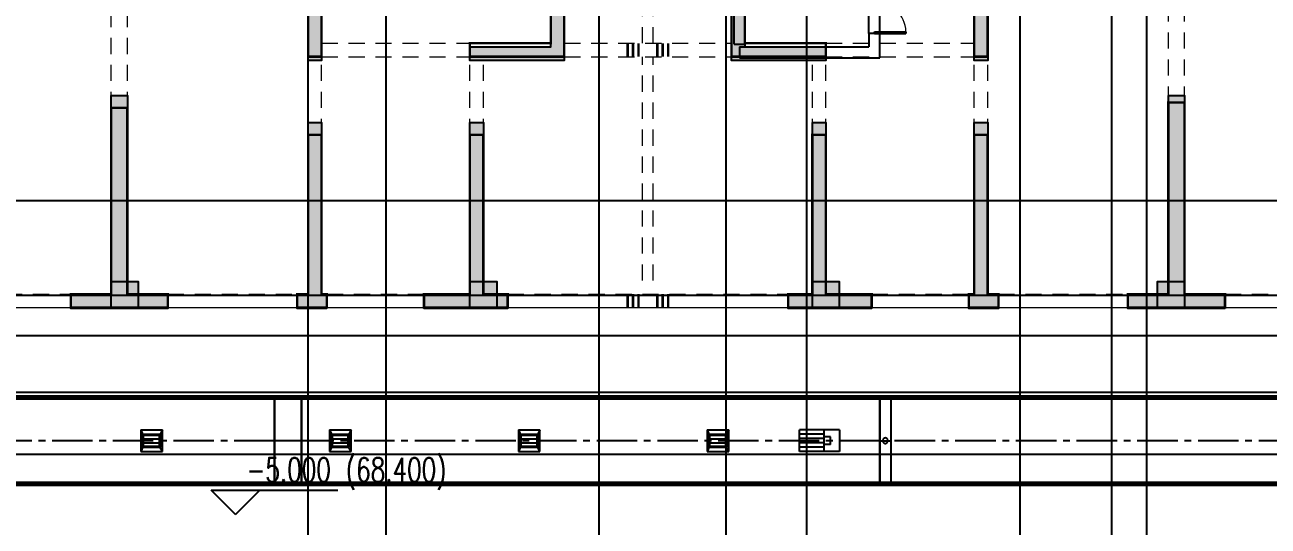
# Model space of a CAD drawing. Extents: x 369444 to 684549, y -549309 to 575337.
# Drawn here: x 400524 to 423574, y 281173 to 290466 of the extents above; entities that cross this region are included whole.
import ezdxf

# ---------------------------------------------------------------- set-up
doc = ezdxf.new("R2010")
doc.units = 0
doc.header["$LTSCALE"] = 1000
doc.header["$MEASUREMENT"] = 0
doc.linetypes.add('CENTER2', pattern=[1.125, 0.75, -0.125, 0.125, -0.125])
doc.linetypes.add('线型3', pattern=[500, 300, -200])
for name, color, linetype in [('A-ANNO-文字', 7, 'Continuous'), ('COLUMN', 9, 'Continuous'), ('DOTE', 1, 'Continuous'), ('DUCT-排烟中心线', 5, 'CENTER2'), ('DUCT-排烟法兰', 4, 'Continuous'), ('DUCT-排烟管', 2, 'Continuous'), ('DUCT-排烟管端线', 4, 'Continuous'), ('DUCT-排烟阀门', 7, 'Continuous'), ('WALL', 9, 'Continuous'), ('WINDOW', 4, 'Continuous'), ('景观场地标高', 4, 'Continuous'), ('砼墙', 151, 'Continuous'), ('风管标注', 3, 'Continuous')]:
    doc.layers.add(name, color=color, linetype=linetype)
for name, color, linetype, lineweight in [('梁', 4, 'Continuous', 18), ('梁虚线', 134, '线型3', 18), ('次梁箍筋', 1, 'Continuous', 40)]:
    doc.layers.add(name, color=color, linetype=linetype, lineweight=lineweight)
doc.styles.add('_TCH_DIM', font='SIMPLEX', dxfattribs={"bigfont": 'GBCBIG'})

# ---------------------------------------------------------------- blocks, each defined once
blk = doc.blocks.new('15#ljuisddf')
at = {"layer": 'WALL'}
h = blk.add_hatch(color=0, dxfattribs=at)
h.dxf.hatch_style = 1
h.paths.add_polyline_path([(-183057, -69119), (-183057, -68619), (-183557, -68619), (-183557, -69119)], flags=17)
h.paths.add_polyline_path([(-170857, -69119), (-170857, -68619), (-171407, -68619), (-171407, -69119)], flags=17)
h.paths.add_polyline_path([(-171407, -70819), (-171157, -70819), (-171157, -70419), (-171557, -70419), (-171557, -70819)], flags=17)
h.paths.add_polyline_path([(-183507, -70819), (-183357, -70819), (-183357, -70419), (-183757, -70419), (-183757, -70819)], flags=17)
h.paths.add_polyline_path([(-168657, -64219), (-170857, -64219), (-170857, -66419), (-170307, -66419), (-170307, -66619), (-171107, -66619), (-171107, -63969), (-168457, -63969), (-168457, -66619), (-169207, -66619), (-169207, -66419), (-168657, -66419)])
h.paths.add_polyline_path([(-179257, -73469), (-179807, -73469), (-179807, -73219), (-179257, -73219), (-178857, -73219), (-178857, -73469), (-179007, -73469), (-179007, -76369), (-180757, -76369), (-180757, -76119), (-179257, -76119)])
h.paths.add_polyline_path([(-165957, -64219), (-166607, -64219), (-166607, -63969), (-165707, -63969), (-165707, -65769), (-165957, -65769)])
h.paths.add_polyline_path([(-188307, -64019), (-188957, -64019), (-188957, -65569), (-189207, -65569), (-189207, -63769), (-188307, -63769)])
h.paths.add_polyline_path([(-173307, -80969), (-174157, -80969), (-174857, -80969), (-174857, -80719), (-174407, -80719), (-174407, -77519), (-174157, -77519), (-174157, -80719), (-173307, -80719)])
h.paths.add_polyline_path([(-180757, -80969), (-181607, -80969), (-181607, -80719), (-180757, -80719), (-180757, -77519), (-180507, -77519), (-180507, -80719), (-180057, -80719), (-180057, -80969)])
h.paths.add_polyline_path([(-175107, -73469), (-175657, -73469), (-175657, -76119), (-174157, -76119), (-174157, -76369), (-175907, -76369), (-175907, -73469), (-176057, -73469), (-176057, -73219), (-175657, -73219), (-175107, -73219)])
h.paths.add_polyline_path([(-159582, -72669), (-160057, -72669), (-160057, -74419), (-160307, -74419), (-160307, -72669), (-160407, -72669), (-160407, -72419), (-160057, -72419), (-159582, -72419)])
h.paths.add_polyline_path([(-163357, -80969), (-163657, -80969), (-164057, -80969), (-164057, -80719), (-163907, -80719), (-163907, -77119), (-163657, -77119), (-163657, -80719), (-163357, -80719)])
h.paths.add_polyline_path([(-166757, -80969), (-167782, -80969), (-168557, -80969), (-168557, -80719), (-167807, -80719), (-167807, -77019), (-167507, -77019), (-167507, -80719), (-166757, -80719)])
h.paths.add_polyline_path([(-191007, -75019), (-191007, -75819), (-193107, -75819), (-193107, -75569), (-191257, -75569), (-191257, -75019)])
h.paths.add_polyline_path([(-183307, -66419), (-184057, -66419), (-184057, -64019), (-186257, -64019), (-186257, -66219), (-185707, -66219), (-185707, -66419), (-186457, -66419), (-186457, -63769), (-183807, -63769), (-183807, -66169), (-183307, -66169)])
h.paths.add_polyline_path([(-171407, -73469), (-171857, -73469), (-171857, -73219), (-171157, -73219), (-171157, -76369), (-171407, -76369)])
h.paths.add_polyline_path([(-183057, -73469), (-183507, -73469), (-183507, -76369), (-183757, -76369), (-183757, -73219), (-183057, -73219)])
h.paths.add_polyline_path([(-187382, -80969), (-188157, -80969), (-188157, -80719), (-187407, -80719), (-187407, -77019), (-187107, -77019), (-187107, -80719), (-186357, -80719), (-186357, -80969)])
h.paths.add_polyline_path([(-191257, -80969), (-191557, -80969), (-191557, -80719), (-191257, -80719), (-191257, -77119), (-191007, -77119), (-191007, -80719), (-190857, -80719), (-190857, -80969)])
h.paths.add_polyline_path([(-194857, -72669), (-195332, -72669), (-195332, -72419), (-194857, -72419), (-194507, -72419), (-194507, -72669), (-194607, -72669), (-194607, -74419), (-194857, -74419)])
h.paths.add_polyline_path([(-157057, -81969), (-157607, -81969), (-157607, -81719), (-157357, -81719), (-157357, -77269), (-157057, -77269)])
h.paths.add_polyline_path([(-197307, -81969), (-197857, -81969), (-197857, -77269), (-197557, -77269), (-197557, -81719), (-197307, -81719)])
h.paths.add_polyline_path([(-165557, -72669), (-165957, -72669), (-165957, -69119), (-166357, -69119), (-166357, -68919), (-165707, -68919), (-165707, -72419), (-165557, -72419)])
h.paths.add_polyline_path([(-188957, -72669), (-189357, -72669), (-189357, -72419), (-189207, -72419), (-189207, -68919), (-188507, -68919), (-188507, -69119), (-188957, -69119)])
h.paths.add_polyline_path([(-160857, -80969), (-161557, -80969), (-161557, -80719), (-160857, -80719), (-160857, -77819), (-160607, -77819), (-160607, -80719), (-160607, -81719), (-160007, -81719), (-160007, -81969), (-160857, -81969)])
h.paths.add_polyline_path([(-187107, -71319), (-187107, -74819), (-187407, -74819), (-187407, -71319)])
h.paths.add_polyline_path([(-193357, -80969), (-194057, -80969), (-194057, -81969), (-194907, -81969), (-194907, -81719), (-194307, -81719), (-194307, -80719), (-194307, -77819), (-194057, -77819), (-194057, -80719), (-193357, -80719)])
h.paths.add_polyline_path([(-167507, -71319), (-167507, -74819), (-167807, -74819), (-167807, -71319)])
h.paths.add_polyline_path([(-171157, -80969), (-171507, -80969), (-171507, -80719), (-171407, -80719), (-171407, -77519), (-171157, -77519), (-171157, -80719), (-170957, -80719), (-170957, -80969)])
h.paths.add_polyline_path([(-183407, -80969), (-183757, -80969), (-183957, -80969), (-183957, -80719), (-183757, -80719), (-183757, -77519), (-183507, -77519), (-183507, -80719), (-183407, -80719)])
h.paths.add_polyline_path([(-157057, -75819), (-157757, -75819), (-157757, -75569), (-157357, -75569), (-157357, -72669), (-157732, -72669), (-157732, -72419), (-157057, -72419)])
h.paths.add_polyline_path([(-197157, -75819), (-197857, -75819), (-197857, -72419), (-197182, -72419), (-197182, -72669), (-197557, -72669), (-197557, -75569), (-197157, -75569)])
h.paths.add_polyline_path([(-163907, -72669), (-163957, -72669), (-163957, -72419), (-163657, -72419), (-163257, -72419), (-163257, -72669), (-163657, -72669), (-163657, -73519), (-163907, -73519)])
h.paths.add_polyline_path([(-190957, -72669), (-191007, -72669), (-191007, -73519), (-191257, -73519), (-191257, -72669), (-191657, -72669), (-191657, -72419), (-191257, -72419), (-190957, -72419)])
h.paths.add_polyline_path([(-161807, -75819), (-163907, -75819), (-163907, -75019), (-163657, -75019), (-163657, -75569), (-161807, -75569)])
edge = h.paths.add_edge_path()
edge.add_line((-183557, -66419), (-183557, -66519))
edge.add_line((-183557, -66519), (-183307, -66519))
edge.add_line((-183307, -66519), (-183307, -66419))
edge.add_line((-183507, -70819), (-183507, -71569))
edge.add_line((-183507, -71569), (-185557, -71569))
edge.add_line((-185557, -71569), (-185557, -71319))
edge.add_line((-185557, -71319), (-183757, -71319))
edge.add_line((-183757, -71319), (-183757, -70819))
edge.add_line((-171157, -70819), (-171157, -71319))
edge.add_line((-171157, -71319), (-169357, -71319))
edge.add_line((-169357, -71319), (-169357, -71569))
edge.add_line((-169357, -71569), (-171407, -71569))
edge.add_line((-171407, -71569), (-171407, -70819))
h.paths.add_polyline_path([(-171407, -71569), (-171157, -71569), (-171157, -70819), (-171407, -70819)], flags=16)
h.paths.add_polyline_path([(-171157, -71569), (-169357, -71569), (-169357, -71319), (-171157, -71319)], flags=16)
h.paths.add_polyline_path([(-183757, -71569), (-183507, -71569), (-183507, -70819), (-183757, -70819)], flags=16)
h.paths.add_polyline_path([(-185557, -71569), (-183757, -71569), (-183757, -71319), (-185557, -71319)], flags=16)
at = {"layer": 'WALL', "color": 0, "elevation": 14}
for points in [[(-183057, -73469), (-183507, -73469), (-183507, -76369), (-183757, -76369), (-183757, -73219), (-183057, -73219)], [(-179257, -73469), (-179807, -73469), (-179807, -73219), (-179257, -73219), (-178857, -73219), (-178857, -73469), (-179007, -73469), (-179007, -76369), (-180757, -76369), (-180757, -76119), (-179257, -76119)], [(-175107, -73469), (-175657, -73469), (-175657, -76119), (-174157, -76119), (-174157, -76369), (-175907, -76369), (-175907, -73469), (-176057, -73469), (-176057, -73219), (-175657, -73219), (-175107, -73219)], [(-171407, -73469), (-171857, -73469), (-171857, -73219), (-171157, -73219), (-171157, -76369), (-171407, -76369)], [(-187382, -80969), (-188157, -80969), (-188157, -80719), (-187407, -80719), (-187407, -77019), (-187107, -77019), (-187107, -80719), (-186357, -80719), (-186357, -80969)], [(-166757, -80969), (-167782, -80969), (-168557, -80969), (-168557, -80719), (-167807, -80719), (-167807, -77019), (-167507, -77019), (-167507, -80719), (-166757, -80719)], [(-183407, -80969), (-183757, -80969), (-183957, -80969), (-183957, -80719), (-183757, -80719), (-183757, -77519), (-183507, -77519), (-183507, -80719), (-183407, -80719)], [(-180757, -80969), (-181607, -80969), (-181607, -80719), (-180757, -80719), (-180757, -77519), (-180507, -77519), (-180507, -80719), (-180057, -80719), (-180057, -80969)], [(-173307, -80969), (-174157, -80969), (-174857, -80969), (-174857, -80719), (-174407, -80719), (-174407, -77519), (-174157, -77519), (-174157, -80719), (-173307, -80719)], [(-171157, -80969), (-171507, -80969), (-171507, -80719), (-171407, -80719), (-171407, -77519), (-171157, -77519), (-171157, -80719), (-170957, -80719), (-170957, -80969)]]:
    blk.add_lwpolyline(points, close=True, dxfattribs=at)
blk = doc.blocks.new('$DorLib2D$00000002')
for p, q in [((-0.5, 0), (-0.5, 0.4875)), ((-0.475, 0.4875), (-0.5, 0.4875)), ((-0.475, 0), (-0.475, 0.4875)), ((0.475, 0), (0.475, 0.4875)), ((0.475, 0.4875), (0.5, 0.4875)), ((0.5, 0), (0.5, 0.4875)), ((-0.5, 0), (-0.475, 0)), ((0.5, 0), (0.475, 0))]:
    blk.add_line(p, q)
at = {"lineweight": 13}
for centre, start, end in [((-0.4875, 0), 0, 88.53072), ((0.4875, 0), 91.46928, 180)]:
    blk.add_arc(centre, 0.4875, start, end, dxfattribs=at)
blk = doc.blocks.new('column500')
h = blk.add_hatch(color=0)
h.dxf.hatch_style = 1
h.paths.add_polyline_path([(-216381, -381440), (-215881, -381440), (-215881, -380940), (-216381, -380940)])
at = {"color": 0}
blk.add_lwpolyline([(-216381, -381440), (-215881, -381440), (-215881, -380940), (-216381, -380940)], close=True, dxfattribs=at)
blk = doc.blocks.new('N-风管')
at = {"color": 0, "linetype": 'Continuous'}
for p, q in [((38489238630.414528, 3905377430.499997, 2600), (38489239030.414528, 3905377430.499997, 2600)), ((38489242130.414528, 3905377430.499997, 2600), (38489242530.414528, 3905377430.499997, 2600)), ((38489245630.414528, 3905377430.499997, 2600), (38489246030.414528, 3905377430.499997, 2600)), ((38489249130.414528, 3905377430.499997, 2600), (38489249530.414528, 3905377430.499997, 2600)), ((38489251584.164482, 3905377430.500308, 2600.00001), (38489250843.164482, 3905377430.500308, 2600.00001)), ((38489251299.17588, 3905377350.500308, 2600.00001), (38489250843.164482, 3905377350.500308, 2600.00001)), ((38489251299.17588, 3905377270.500308, 2600.00001), (38489250843.164482, 3905377270.500308, 2600.00001)), ((38489251299.17588, 3905377190.500308, 2600.00001), (38489250843.164482, 3905377190.500308, 2600.00001)), ((38489251419.958893, 3905377302.500308, 2600.00001), (38489251299.17588, 3905377302.500308, 2600.00001)), ((38489251299.17588, 3905377110.500308, 2600.00001), (38489250843.164482, 3905377110.500308, 2600.00001))]:
    blk.add_line(p, q, dxfattribs=at)
at = {"color": 0}
for p, q in [((38489238630.414528, 3905377430.499997, 2600), (38489238630.414528, 3905377030.499997, 2600)), ((38489238630.414528, 3905377430.499997, 2600), (38489238670.414528, 3905377341.611108, 2600)), ((38489239030.414528, 3905377430.499997, 2600), (38489238982.414528, 3905377341.611108, 2600)), ((38489239030.414528, 3905377030.499997, 2600), (38489239030.414528, 3905377430.499997, 2600)), ((38489242130.414528, 3905377430.499997, 2600), (38489242130.414528, 3905377030.499997, 2600)), ((38489242130.414528, 3905377430.499997, 2600), (38489242170.414528, 3905377341.611108, 2600)), ((38489242530.414528, 3905377430.499997, 2600), (38489242482.414528, 3905377341.611108, 2600)), ((38489242530.414528, 3905377030.499997, 2600), (38489242530.414528, 3905377430.499997, 2600)), ((38489245630.414528, 3905377430.499997, 2600), (38489245630.414528, 3905377030.499997, 2600)), ((38489245630.414528, 3905377430.499997, 2600), (38489245670.414528, 3905377341.611108, 2600)), ((38489246030.414528, 3905377430.499997, 2600), (38489245982.414528, 3905377341.611108, 2600)), ((38489246030.414528, 3905377030.499997, 2600), (38489246030.414528, 3905377430.499997, 2600)), ((38489249130.414528, 3905377430.499997, 2600), (38489249130.414528, 3905377030.499997, 2600)), ((38489249130.414528, 3905377430.499997, 2600), (38489249170.414528, 3905377341.611108, 2600)), ((38489249530.414528, 3905377430.499997, 2600), (38489249482.414528, 3905377341.611108, 2600)), ((38489249530.414528, 3905377030.499997, 2600), (38489249530.414528, 3905377430.499997, 2600)), ((38489250843.164482, 3905377030.500308, 2600.00001), (38489250843.164482, 3905377430.500308, 2600.00001)), ((38489251299.17588, 3905377030.500308, 2600.00001), (38489251299.17588, 3905377430.500308, 2600.00001)), ((38489251584.164482, 3905377430.500308, 2600.00001), (38489251584.164482, 3905377030.500308, 2600.00001)), ((38489238670.414528, 3905377267.537034, 2600), (38489238982.414528, 3905377267.537034, 2600)), ((38489238670.414528, 3905377193.46296, 2600), (38489238982.414528, 3905377193.46296, 2600)), ((38489242170.414528, 3905377267.537034, 2600), (38489242482.414528, 3905377267.537034, 2600)), ((38489242170.414528, 3905377193.46296, 2600), (38489242482.414528, 3905377193.46296, 2600)), ((38489245670.414528, 3905377267.537034, 2600), (38489245982.414528, 3905377267.537034, 2600)), ((38489245670.414528, 3905377193.46296, 2600), (38489245982.414528, 3905377193.46296, 2600)), ((38489249170.414528, 3905377267.537034, 2600), (38489249482.414528, 3905377267.537034, 2600)), ((38489249170.414528, 3905377193.46296, 2600), (38489249482.414528, 3905377193.46296, 2600)), ((38489251419.958893, 3905377158.500308, 2600.00001), (38489251419.958893, 3905377302.500308, 2600.00001)), ((38489238670.414528, 3905377119.388886, 2600), (38489238630.414528, 3905377030.499997, 2600)), ((38489238630.414528, 3905377030.499997, 2600), (38489239030.414528, 3905377030.499997, 2600)), ((38489239030.414528, 3905377030.499997, 2600), (38489238982.414528, 3905377119.388886, 2600)), ((38489242170.414528, 3905377119.388886, 2600), (38489242130.414528, 3905377030.499997, 2600)), ((38489242130.414528, 3905377030.499997, 2600), (38489242530.414528, 3905377030.499997, 2600)), ((38489242530.414528, 3905377030.499997, 2600), (38489242482.414528, 3905377119.388886, 2600)), ((38489245670.414528, 3905377119.388886, 2600), (38489245630.414528, 3905377030.499997, 2600)), ((38489245630.414528, 3905377030.499997, 2600), (38489246030.414528, 3905377030.499997, 2600)), ((38489246030.414528, 3905377030.499997, 2600), (38489245982.414528, 3905377119.388886, 2600)), ((38489249170.414528, 3905377119.388886, 2600), (38489249130.414528, 3905377030.499997, 2600)), ((38489249130.414528, 3905377030.499997, 2600), (38489249530.414528, 3905377030.499997, 2600)), ((38489249530.414528, 3905377030.499997, 2600), (38489249482.414528, 3905377119.388886, 2600)), ((38489251584.164482, 3905377030.500308, 2600.00001), (38489250843.164482, 3905377030.500308, 2600.00001)), ((38489251419.958893, 3905377158.500308, 2600.00001), (38489251299.17588, 3905377158.500308, 2600.00001))]:
    blk.add_line(p, q, dxfattribs=at)
at = {"color": 0, "lineweight": 40}
for p, q in [((38489238670.414528, 3905377341.611108, 2600), (38489238670.414528, 3905377119.388886, 2600)), ((38489238982.414528, 3905377341.611108, 2600), (38489238670.414528, 3905377341.611108, 2600)), ((38489238982.414528, 3905377119.388886, 2600), (38489238982.414528, 3905377341.611108, 2600)), ((38489242170.414528, 3905377341.611108, 2600), (38489242170.414528, 3905377119.388886, 2600)), ((38489242482.414528, 3905377341.611108, 2600), (38489242170.414528, 3905377341.611108, 2600)), ((38489242482.414528, 3905377119.388886, 2600), (38489242482.414528, 3905377341.611108, 2600)), ((38489245670.414528, 3905377341.611108, 2600), (38489245670.414528, 3905377119.388886, 2600)), ((38489245982.414528, 3905377341.611108, 2600), (38489245670.414528, 3905377341.611108, 2600)), ((38489245982.414528, 3905377119.388886, 2600), (38489245982.414528, 3905377341.611108, 2600)), ((38489249170.414528, 3905377341.611108, 2600), (38489249170.414528, 3905377119.388886, 2600)), ((38489249482.414528, 3905377341.611108, 2600), (38489249170.414528, 3905377341.611108, 2600)), ((38489249482.414528, 3905377119.388886, 2600), (38489249482.414528, 3905377341.611108, 2600)), ((38489238982.414528, 3905377119.388886, 2600), (38489238670.414528, 3905377119.388886, 2600)), ((38489242482.414528, 3905377119.388886, 2600), (38489242170.414528, 3905377119.388886, 2600)), ((38489245982.414528, 3905377119.388886, 2600), (38489245670.414528, 3905377119.388886, 2600)), ((38489249482.414528, 3905377119.388886, 2600), (38489249170.414528, 3905377119.388886, 2600))]:
    blk.add_line(p, q, dxfattribs=at)
at = {"layer": 'DUCT-排烟中心线', "color": 0}
for p, q in [((38489241110.977272, 3905377230.500361), (38489232491.197601, 3905377230.499978)), ((38489241611.177269, 3905377230.5), (38489241111.177269, 3905377230.500361)), ((38489252332.92775, 3905377230.500171), (38489241611.377274, 3905377230.5)), ((38489265730.427277, 3905377230.500344), (38489252533.327744, 3905377230.500174))]:
    blk.add_line(p, q, dxfattribs=at)
at = {"layer": 'DUCT-排烟法兰', "color": 0}
for p, q in [((38489241111.077271, 3905378070.500361), (38489241111.077271, 3905376390.500361)), ((38489241611.277267, 3905376390.5), (38489241611.277267, 3905378070.5)), ((38489252333.027748, 3905378070.500171), (38489252333.027748, 3905376390.500171)), ((38489252533.227753, 3905378070.500174), (38489252533.227753, 3905376390.500174))]:
    blk.add_line(p, q, dxfattribs=at)
at = {"layer": 'DUCT-排烟管', "color": 0, "const_width": 90}
for points in [[(38489241110.977226, 3905378030.500361), (38489232491.197563, 3905378030.499978)], [(38489241611.177254, 3905378030.5), (38489241111.177254, 3905378030.500361)], [(38489252332.927727, 3905378030.500171), (38489241611.377251, 3905378030.5)], [(38489252333.127739, 3905378030.500174), (38489252533.127739, 3905378030.500177)], [(38489265730.427277, 3905378030.500344), (38489252533.327744, 3905378030.500174)], [(38489232491.197639, 3905376430.499978), (38489241110.97731, 3905376430.500361)], [(38489241611.177292, 3905376430.5), (38489241111.177292, 3905376430.500361)], [(38489241611.377281, 3905376430.5), (38489252332.927757, 3905376430.500171)], [(38489252533.127762, 3905376430.500177), (38489252333.127762, 3905376430.500174)], [(38489252533.327751, 3905376430.500174), (38489265730.427292, 3905376430.500344)]]:
    blk.add_lwpolyline(points, dxfattribs=at)
at = {"layer": 'DUCT-排烟管端线', "color": 0}
for p, q in [((38489241110.97731, 3905376430.500361), (38489241110.977226, 3905378030.500361)), ((38489241111.177254, 3905378030.500361), (38489241111.177292, 3905376430.500361)), ((38489241611.177292, 3905376430.5), (38489241611.177254, 3905378030.5)), ((38489241611.377251, 3905378030.5), (38489241611.377281, 3905376430.5)), ((38489252332.927757, 3905376430.500171), (38489252332.927727, 3905378030.500171)), ((38489252333.127739, 3905378030.500174), (38489252333.127762, 3905376430.500174)), ((38489252533.127739, 3905378030.500177), (38489252533.127762, 3905376430.500177)), ((38489252533.327744, 3905378030.500174), (38489252533.327751, 3905376430.500174))]:
    blk.add_line(p, q, dxfattribs=at)
at = {"layer": 'DUCT-排烟阀门', "color": 0}
for p, q in [((38489252345.627747, 3905377230.500174), (38489252520.627747, 3905377230.500177)), ((38489252383.522011, 3905377236.766837), (38489252383.127747, 3905377230.500175)), ((38489252383.127747, 3905377230.500175), (38489252383.522011, 3905377224.233513)), ((38489252384.698593, 3905377242.934669), (38489252383.522011, 3905377236.766837)), ((38489252383.522011, 3905377224.233513), (38489252384.698593, 3905377218.065681)), ((38489252386.638924, 3905377248.906403), (38489252384.698593, 3905377242.934669)), ((38489252384.698593, 3905377218.065681), (38489252386.638924, 3905377212.093947)), ((38489252389.312424, 3905377254.587859), (38489252386.638924, 3905377248.906403)), ((38489252386.638924, 3905377212.093947), (38489252389.312408, 3905377206.412491)), ((38489252389.312408, 3905377206.412491), (38489252392.676903, 3905377201.110912)), ((38489252392.676903, 3905377259.889438), (38489252389.312424, 3905377254.587859)), ((38489252396.679314, 3905377264.72753), (38489252392.676903, 3905377259.889438)), ((38489252392.676903, 3905377201.110912), (38489252396.679314, 3905377196.27282)), ((38489252401.256554, 3905377269.025837), (38489252396.679314, 3905377264.72753)), ((38489252396.679314, 3905377196.27282), (38489252401.256554, 3905377191.974513)), ((38489252406.336411, 3905377272.716571), (38489252401.256554, 3905377269.025837)), ((38489252401.256554, 3905377191.974513), (38489252406.336403, 3905377188.283779)), ((38489252406.336403, 3905377188.283779), (38489252411.838783, 3905377185.258822)), ((38489252411.838783, 3905377275.741528), (38489252406.336411, 3905377272.716571)), ((38489252417.676903, 3905377278.053001), (38489252411.838783, 3905377275.741528)), ((38489252423.758682, 3905377279.614538), (38489252417.676903, 3905377278.053001)), ((38489252429.98822, 3905377280.401512), (38489252423.758682, 3905377279.614538)), ((38489252436.267273, 3905377280.401512), (38489252429.98822, 3905377280.401512)), ((38489252442.496811, 3905377279.614538), (38489252436.267273, 3905377280.401512)), ((38489252448.578598, 3905377278.053001), (38489252442.496811, 3905377279.614538)), ((38489252454.41671, 3905377275.741529), (38489252448.578598, 3905377278.053001)), ((38489252459.91909, 3905377272.716572), (38489252454.41671, 3905377275.741529)), ((38489252454.41671, 3905377185.258823), (38489252459.919083, 3905377188.28378)), ((38489252459.919083, 3905377188.28378), (38489252464.998947, 3905377191.974514)), ((38489252464.998947, 3905377269.025838), (38489252459.91909, 3905377272.716572)), ((38489252469.57618, 3905377264.727531), (38489252464.998947, 3905377269.025838)), ((38489252464.998947, 3905377191.974514), (38489252469.57618, 3905377196.27282)), ((38489252473.578598, 3905377259.889439), (38489252469.57618, 3905377264.727531)), ((38489252469.57618, 3905377196.27282), (38489252473.578598, 3905377201.110913)), ((38489252476.943077, 3905377254.58786), (38489252473.578598, 3905377259.889439)), ((38489252473.578598, 3905377201.110913), (38489252476.943077, 3905377206.412492)), ((38489252479.61657, 3905377248.906404), (38489252476.943077, 3905377254.58786)), ((38489252476.943077, 3905377206.412492), (38489252479.61657, 3905377212.093948)), ((38489252481.556908, 3905377242.93467), (38489252479.61657, 3905377248.906404)), ((38489252479.61657, 3905377212.093948), (38489252481.556908, 3905377218.065681)), ((38489252482.733482, 3905377236.766838), (38489252481.556908, 3905377242.93467)), ((38489252481.556908, 3905377218.065681), (38489252482.733482, 3905377224.233514)), ((38489252483.127747, 3905377230.500176), (38489252482.733482, 3905377236.766838)), ((38489252482.733482, 3905377224.233514), (38489252483.127747, 3905377230.500176)), ((38489252411.838783, 3905377185.258822), (38489252417.676903, 3905377182.94735)), ((38489252417.676903, 3905377182.94735), (38489252423.758682, 3905377181.385813)), ((38489252423.758682, 3905377181.385813), (38489252429.98822, 3905377180.598839)), ((38489252429.98822, 3905377180.598839), (38489252436.267273, 3905377180.598839)), ((38489252436.267273, 3905377180.598839), (38489252442.496811, 3905377181.385813)), ((38489252442.496811, 3905377181.385813), (38489252448.578598, 3905377182.94735)), ((38489252448.578598, 3905377182.94735), (38489252454.41671, 3905377185.258823))]:
    blk.add_line(p, q, dxfattribs=at)
blk = doc.blocks.new('15#梁图')
at = {"layer": '梁', "color": 0, "lineweight": 18, "ltscale": 1}
for p, q in [((-3577967, 2783847), (-3575267, 2783847)), ((-3573467, 2783847), (-3571067, 2783847)), ((-3570517, 2783847), (-3568717, 2783847)), ((-3567167, 2783847), (-3561967, 2783847)), ((-3560417, 2783847), (-3558617, 2783847)), ((-3558067, 2783847), (-3555667, 2783847)), ((-3553867, 2783847), (-3551167, 2783847))]:
    blk.add_line(p, q, dxfattribs=at)
at = {"layer": '梁虚线', "color": 0, "lineweight": 18, "ltscale": 0.001}
for p, q in [((-3564667, 2788747), (-3564667, 2791347)), ((-3564467, 2788747), (-3564467, 2791347)), ((-3574517, 2787547), (-3574517, 2789997)), ((-3574217, 2787547), (-3574217, 2789997)), ((-3554917, 2787647), (-3554917, 2789997)), ((-3554617, 2787647), (-3554617, 2789997)), ((-3570617, 2788747), (-3567867, 2788747)), ((-3566117, 2788747), (-3563017, 2788747)), ((-3561267, 2788747), (-3558517, 2788747)), ((-3570867, 2787047), (-3570867, 2788497)), ((-3570617, 2787047), (-3570617, 2788497)), ((-3570617, 2788497), (-3567867, 2788497)), ((-3567867, 2787047), (-3567867, 2788497)), ((-3567617, 2787047), (-3567617, 2788497)), ((-3566117, 2788497), (-3563017, 2788497)), ((-3564667, 2784347), (-3564667, 2788497)), ((-3564467, 2784347), (-3564467, 2788497)), ((-3561517, 2787047), (-3561517, 2788497)), ((-3561267, 2788497), (-3558517, 2788497)), ((-3561267, 2787047), (-3561267, 2788497)), ((-3558517, 2787047), (-3558517, 2788497)), ((-3558267, 2787047), (-3558267, 2788497)), ((-3577967, 2784097), (-3575267, 2784097)), ((-3573467, 2784097), (-3571067, 2784097)), ((-3570517, 2784097), (-3568717, 2784097)), ((-3567167, 2784097), (-3561967, 2784097)), ((-3560417, 2784097), (-3558617, 2784097)), ((-3558067, 2784097), (-3555667, 2784097)), ((-3553867, 2784097), (-3551167, 2784097))]:
    blk.add_line(p, q, dxfattribs=at)
at = {"layer": '次梁箍筋', "color": 0, "linetype": 'Continuous'}
for points in [[(-3564942, 2788747, 44.9, 44.9, 0), (-3564942, 2788497, 0, 0, 0)], [(-3564842, 2788747, 44.9, 44.9, 0), (-3564842, 2788497, 0, 0, 0)], [(-3564742, 2788747, 44.9, 44.9, 0), (-3564742, 2788497, 0, 0, 0)], [(-3564392, 2788747, 44.9, 44.9, 0), (-3564392, 2788497, 0, 0, 0)], [(-3564292, 2788747, 44.9, 44.9, 0), (-3564292, 2788497, 0, 0, 0)], [(-3564192, 2788747, 44.9, 44.9, 0), (-3564192, 2788497, 0, 0, 0)], [(-3564942, 2784097, 44.9, 44.9, 0), (-3564942, 2783847, 0, 0, 0)], [(-3564842, 2784097, 44.9, 44.9, 0), (-3564842, 2783847, 0, 0, 0)], [(-3564742, 2784097, 44.9, 44.9, 0), (-3564742, 2783847, 0, 0, 0)], [(-3564392, 2784097, 44.9, 44.9, 0), (-3564392, 2783847, 0, 0, 0)], [(-3564292, 2784097, 44.9, 44.9, 0), (-3564292, 2783847, 0, 0, 0)], [(-3564192, 2784097, 44.9, 44.9, 0), (-3564192, 2783847, 0, 0, 0)]]:
    blk.add_lwpolyline(points, format="xyseb", dxfattribs=at)
at = {"layer": '砼墙', "color": 0, "ltscale": 1, "const_width": 45}
for points in [[(-3570167, 2791347), (-3570617, 2791347), (-3570617, 2788497), (-3570867, 2788497), (-3570867, 2791597), (-3570167, 2791597)], [(-3566367, 2791347), (-3566917, 2791347), (-3566917, 2791597), (-3566367, 2791597), (-3565967, 2791597), (-3565967, 2791347), (-3566117, 2791347), (-3566117, 2788497), (-3567867, 2788497), (-3567867, 2788747), (-3566367, 2788747)], [(-3562217, 2791347), (-3562767, 2791347), (-3562767, 2788747), (-3561267, 2788747), (-3561267, 2788497), (-3563017, 2788497), (-3563017, 2791347), (-3563167, 2791347), (-3563167, 2791597), (-3562367, 2791597), (-3562217, 2791597)], [(-3558517, 2791347), (-3558967, 2791347), (-3558967, 2791597), (-3558267, 2791597), (-3558267, 2788497), (-3558517, 2788497)], [(-3553867, 2783847), (-3554892, 2783847), (-3555667, 2783847), (-3555667, 2784097), (-3554917, 2784097), (-3554917, 2787647), (-3554617, 2787647), (-3554617, 2784097), (-3553867, 2784097)], [(-3574492, 2783847), (-3575267, 2783847), (-3575267, 2784097), (-3574517, 2784097), (-3574517, 2787547), (-3574217, 2787547), (-3574217, 2784097), (-3573467, 2784097), (-3573467, 2783847)], [(-3570517, 2783847), (-3570867, 2783847), (-3571067, 2783847), (-3571067, 2784097), (-3570867, 2784097), (-3570867, 2787047), (-3570617, 2787047), (-3570617, 2784097), (-3570517, 2784097)], [(-3567867, 2783847), (-3568717, 2783847), (-3568717, 2784097), (-3567867, 2784097), (-3567867, 2787047), (-3567617, 2787047), (-3567617, 2784097), (-3567167, 2784097), (-3567167, 2783847)], [(-3560417, 2783847), (-3561267, 2783847), (-3561967, 2783847), (-3561967, 2784097), (-3561517, 2784097), (-3561517, 2787047), (-3561267, 2787047), (-3561267, 2784097), (-3560417, 2784097)], [(-3558267, 2783847), (-3558617, 2783847), (-3558617, 2784097), (-3558517, 2784097), (-3558517, 2787047), (-3558267, 2787047), (-3558267, 2784097), (-3558067, 2784097), (-3558067, 2783847)]]:
    blk.add_lwpolyline(points, close=True, dxfattribs=at)

msp = doc.modelspace()

# ---------------------------------------------------------------- linework, layer by layer
at = {"layer": 'DOTE', "color": 8}
for p, q in [((405774.5, 59364.2), (405774.5, 476704.8)), ((407224.5, 261807), (407224.5, 476704.8)), ((411174.5, 261807), (411174.5, 476704.8)), ((413524.5, 59364.2), (413524.5, 476704.8)), ((415024.5, 261807), (415024.5, 476704.8)), ((418974.5, 261807), (418974.5, 476704.8)), ((420674.5, 59364.2), (420674.5, 476704.8)), ((421324.5, 59364.2), (421324.5, 476704.8))]:
    msp.add_line(p, q, dxfattribs=at)
at = {"layer": 'DOTE', "color": 8, "lineweight": -2}
for p, q in [((377844.4, 287207), (624570.9, 287207)), ((377844.4, 285456.9), (624570.9, 285456.9)), ((377844.4, 284706.9), (624570.9, 284706.9)), ((377844.4, 283657), (624570.9, 283657)), ((377844.4, 282507), (624570.9, 282507))]:
    msp.add_line(p, q, dxfattribs=at)
at = {"layer": 'WALL'}
for p, q in [((413674.5, 290107), (413674.5, 292857)), ((413874.5, 290107), (413874.5, 292757)), ((416374.5, 290307), (416174.5, 290307)), ((416174.5, 290307), (416174.5, 290057)), ((416374.5, 289857), (416374.5, 290307)), ((413674.5, 290107), (413874.5, 290107)), ((413774.5, 290057), (416174.5, 290057)), ((413774.5, 290057), (413774.5, 289857)), ((413774.5, 289857), (416374.5, 289857))]:
    msp.add_line(p, q, dxfattribs=at)
at = {"layer": 'WINDOW'}
for p, q in [((416174.5, 290307, 14), (416174.5, 291507, 14)), ((416374.5, 290307, 14), (416374.5, 291507, 14))]:
    msp.add_line(p, q, dxfattribs=at)
at = {"layer": '景观场地标高'}
for p, q in [((404429.9, 281388.1), (403979.9, 281838.1)), ((403979.9, 281838.1), (406327.4, 281838.1)), ((404429.9, 281388.1), (404879.9, 281838.1))]:
    msp.add_line(p, q, dxfattribs=at)

# ---------------------------------------------------------------- block references
at = {"layer": 'A-ANNO-文字', "color": 8}
msp.add_blockref('15#梁图', (3976641.7, -2498621.5, 14), dxfattribs=at)
at = {"layer": 'COLUMN', "color": 8, "xscale": -1, "rotation": 270}
for p in [(783564.3, 501587.8), (790214.3, 501587.8), (796564.3, 501587.8), (802964.3, 501587.8)]:
    msp.add_blockref('column500', p, dxfattribs=at)
at = {"layer": 'WALL', "color": 8}
msp.add_blockref('15#ljuisddf', (589531.8, 366175.8, -14), dxfattribs=at)
at = {"layer": 'WINDOW', "xscale": 1200, "yscale": 1200, "zscale": -1200, "rotation": 270}
msp.add_blockref('$DorLib2D$00000002', (416274.5, 290907), dxfattribs=at)
at = {"layer": '风管标注', "color": 8}
msp.add_blockref('N-风管', (-38488835956.2, -3905094473.4), dxfattribs=at)

# ---------------------------------------------------------------- texts
at = {"layer": '景观场地标高', "color": 7, "style": '_TCH_DIM', "width": 0.705882}
for s, p in [('-5.000', (404632.4, 281995.6)), ('(68.400)', (406477.4, 281995.6))]:
    msp.add_text(s, height=446.25, dxfattribs=at).set_placement(p)

doc.saveas('drawing.dxf')
